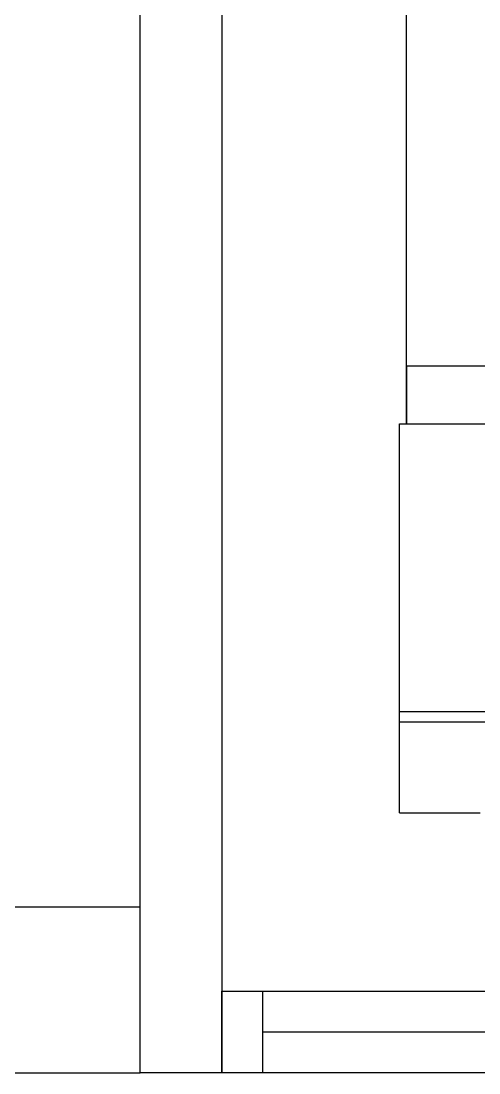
# Model space of a CAD drawing. Header units: inches. Extents: x 232 to 336, y -86 to 33.
# Drawn here: x 304.753 to 305.313, y -83.377 to -82.089 of the extents above; entities that cross this region are included whole.
import ezdxf

# ---------------------------------------------------------------- set-up
doc = ezdxf.new("R2010")
doc.units = ezdxf.units.IN
doc.header["$MEASUREMENT"] = 0
doc.layers.add('FUR', color=9, linetype='Continuous')
doc.layers.add('line2', color=1, linetype='Continuous')

# ---------------------------------------------------------------- blocks, each defined once
blk = doc.blocks.new('710T')
at = {"linetype": 'Continuous'}
for p, q in [((-2080, 832.2879), (-1603.7308, 832.2879)), ((-2080, 832.2879), (-2080, 733.5354)), ((-1968.2686, 832.476), (-1968.2686, -7.9002)), ((-1956.0421, -7.9002), (-1956.0421, 832.476)), ((-1603.7308, 832.2879), (-1603.7308, 708.1419)), ((-1533.0052, 823.8234), (-1603.9189, 823.8234)), ((-1603.9189, 823.8234), (-1533.0052, 823.8234)), ((-1533.0052, 823.8234), (-134.5272, 823.8234)), ((-1533.0052, 719.0517), (-1533.0052, 823.8234))]:
    blk.add_line(p, q, dxfattribs=at)

msp = doc.modelspace()

# ---------------------------------------------------------------- linework, layer by layer
at = {"layer": 'line2', "color": 3}
for points in [[(304.9984, -83.3773), (304.8984, -83.3773), (304.8984, -80.8447), (304.9984, -80.8447)], [(304.9984, -83.2773), (305.0484, -83.2773), (305.0484, -83.3773), (304.9984, -83.3773)]]:
    msp.add_lwpolyline(points, close=True, dxfattribs=at)
for points in [[(306.3984, -83.0773), (306.3984, -83.3773), (304.9984, -83.3773)], [(306.3484, -83.1273), (306.3484, -83.3273), (305.0484, -83.3273)], [(301.2984, -83.1739), (304.8984, -83.1739)], [(304.9984, -83.2773), (306.2984, -83.2773)], [(304.9984, -83.2773), (304.9984, -83.3773)], [(301.2984, -83.3773), (304.8984, -83.3773)]]:
    msp.add_lwpolyline(points, dxfattribs=at)

# ---------------------------------------------------------------- block references
at = {"layer": 'FUR', "xscale": 0.001000000000203727, "yscale": 0.001000000000203727, "zscale": 0.001000000000203727, "rotation": 90}
msp.add_blockref('710T', (306.0482, -80.979, 1.1269), dxfattribs=at)

doc.saveas('drawing.dxf')
